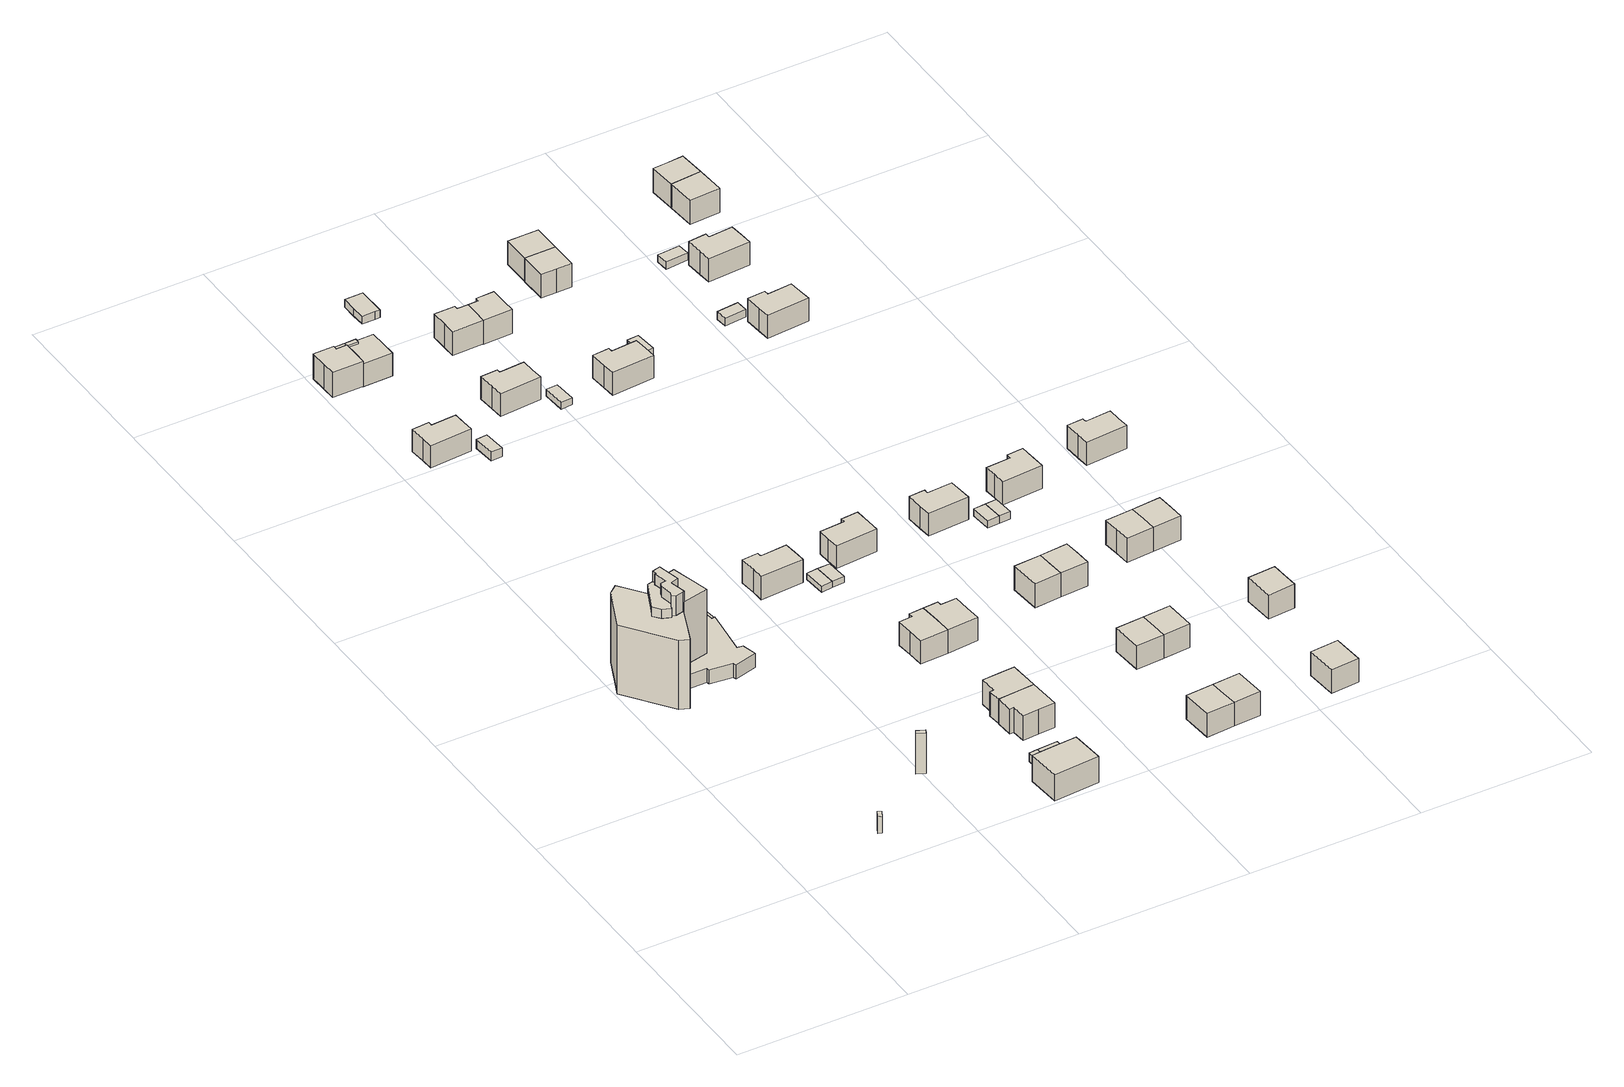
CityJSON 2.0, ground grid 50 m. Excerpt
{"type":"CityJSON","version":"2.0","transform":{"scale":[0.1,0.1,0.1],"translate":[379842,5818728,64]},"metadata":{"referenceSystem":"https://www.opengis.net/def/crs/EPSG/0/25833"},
"CityObjects":{
"building1":{"type":"Building","attributes":{"Gemeindeschluessel":"11000004","BezugspunktDach":"2200","function":"51009_1610","measuredHeight":5.32,"storeysAboveGround":0},"address":[{"country":"Germany","locality":"Berlin"}],"geometry":[{"type":"Solid","lod":"1","boundaries":[[[[0,1,2,3]],[[4,5,6,7]],[[4,7,3,2]],[[5,4,2,1]],[[6,5,1,0]],[[7,6,0,3]]]]}]},
"building2":{"type":"Building","attributes":{"Gemeindeschluessel":"11000004","function":"31001_1010"},"address":[{"country":"Germany","locality":"Berlin","thoroughfareNumber":"131","thoroughfareName":"Heerstraße"}],"children":["building2-1","building2-2","building2-3","building2-4","building2-5"]},
"building2-1":{"type":"BuildingPart","attributes":{"BezugspunktDach":"2200","measuredHeight":4.4,"storeysAboveGround":0},"parents":["building2"],"geometry":[{"type":"MultiSurface","lod":"1","boundaries":[[[8,9,10,11,12,13,14,15,16,17,18,19,20,21,22,23,24,25,26,27,28,29,30,31,32,33]],[[34,35,36,37,38,39,40,41,42,43,44,45,46,47,48,49,50,51,52,53,54,55,56,57,58,59]],[[34,59,33,32]],[[35,34,32,31]],[[36,35,31,30]],[[37,36,30,29]],[[38,37,29,28]],[[39,38,28,27]],[[40,39,27,26]],[[41,40,26,25]],[[42,41,25,24]],[[43,42,24,23]],[[44,43,23,22]],[[45,44,22,21]],[[46,45,21,20]],[[47,46,20,19]],[[48,47,19,18]],[[49,48,18,17]],[[50,49,17,16]],[[51,50,16,15]],[[52,51,52,14]],[[53,52,14,60,61]],[[54,53,61,62,12]],[[55,54,63,62,64,11]],[[56,55,64,65]],[[57,56,10,65,66,9]],[[58,57,67,68,8]],[[15,14,52,51]],[[61,60,14,13]],[[13,12,62,61]],[[12,11,64,62,63]],[[65,64,11,10]],[[9,66,65,10]],[[9,8,68,67]],[[59,58,8,33]]]}]},
"building2-2":{"type":"BuildingPart","attributes":{"BezugspunktDach":"2200","measuredHeight":21.75,"storeysAboveGround":0},"parents":["building2"],"geometry":[{"type":"MultiSurface","lod":"1","boundaries":[[[69,70,71,72,73,74,75,76,77,78,79,80,81,82]],[[83,84,59,58,85,86,87,88,89,52,51,90,91,92]],[[83,92,82,81]],[[84,83,81,80]],[[59,84,80,79]],[[58,8,33,59,79,78]],[[85,58,68,93]],[[86,85,94,93,95,96]],[[87,86,95,97,98]],[[88,87,97,99]],[[89,88,74,100,101,102]],[[52,89,103,101,60]],[[51,15,14,52,72,71]],[[90,51,71,70]],[[91,90,70,69]],[[92,91,69,82]],[[59,33,8,58]],[[93,68,78,77]],[[96,95,93,94,77,76]],[[98,97,95,76,75]],[[99,97,75,74]],[[102,101,100,74,73]],[[60,101,103,73,72]],[[52,14,15,51]]]}]},
"building2-3":{"type":"BuildingPart","attributes":{"BezugspunktDach":"2200","measuredHeight":24.49,"storeysAboveGround":0},"parents":["building2"],"geometry":[{"type":"MultiSurface","lod":"1","boundaries":[[[104,105,106,107,108,109]],[[110,65,64,62,61,111]],[[65,110,108,110,65,107]],[[11,10,65,107,106]],[[62,12,11,106,105]],[[61,13,12,62,105,104]],[[111,61,104,61,111,109]],[[110,111,109,108]],[[64,65,10,11]],[[64,11,12,62]],[[62,12,13,61]]]}]},
"building2-4":{"type":"BuildingPart","attributes":{"BezugspunktDach":"2200","measuredHeight":27.81,"storeysAboveGround":0},"parents":["building2"],"geometry":[{"type":"MultiSurface","lod":"1","boundaries":[[[112,113,114,115,116,117,118,119,120,121,122,123,124,125]],[[126,127,128,129,66,65,110,111,61,60,101,100,130,131]],[[132,133,125,124]],[[134,132,135,124,123]],[[136,134,123,122]],[[137,138,136,122,121]],[[65,10,9,120,119]],[[108,107,65,119,118]],[[109,108,118,117]],[[104,109,111,117,116]],[[14,13,116,115]],[[139,73,72,115,114]],[[100,74,73,101,114,113]],[[140,141,142,113,112]],[[133,141,112,125]],[[126,131,133,132]],[[127,126,135,132,134]],[[128,127,134,136]],[[129,128,143,136,138,137]],[[129,138,144,66]],[[66,9,10,65]],[[110,65,107,108]],[[111,110,145,108,109]],[[61,111,109,104]],[[60,61,13,14]],[[101,60,72,73,139]],[[101,73,74,100]],[[130,100,142,141,140]],[[131,130,141,133]]]}]},
"building2-5":{"type":"BuildingPart","attributes":{"BezugspunktDach":"2200","measuredHeight":24.61,"storeysAboveGround":0},"parents":["building2"],"geometry":[{"type":"MultiSurface","lod":"1","boundaries":[[[146,147,142,141,133,132,134,136,138,144,148,149]],[[68,67,150,151,152,153,154,155,99,97,95,93]],[[68,78,77,93,149,148]],[[9,8,68,148,144]],[[150,67,144,66,129]],[[151,150,129,128,136]],[[152,151,156,128,127]],[[153,152,134,127,126]],[[154,153,126,131]],[[155,154,131,130]],[[99,155,130,100]],[[75,74,142,147]],[[76,75,147,146]],[[93,77,76,146,149]],[[93,77,78,68]],[[157,67,68,8,9]],[[129,66,144,138]],[[158,138,136,128,129]],[[127,128,156,136,134]],[[126,127,134,132]],[[131,126,159,132,133]],[[130,131,133,141]],[[100,130,141,142]],[[97,99,74,75]],[[95,97,75,76]],[[95,76,77,93]]]}]},
"building3":{"type":"Building","attributes":{"Gemeindeschluessel":"11000004","BezugspunktDach":"2200","function":"51009_1610","measuredHeight":3.01,"storeysAboveGround":0},"address":[{"country":"Germany","locality":"Berlin"}],"geometry":[{"type":"Solid","lod":"1","boundaries":[[[[160,161,162,163]],[[164,165,166,167]],[[164,167,163,162]],[[165,164,162,161]],[[166,165,161,160]],[[167,166,160,163]]]]}]},
"building4":{"type":"Building","attributes":{"Gemeindeschluessel":"11000004","BezugspunktDach":"2200","function":"51009_1610","measuredHeight":12.82,"storeysAboveGround":0},"address":[{"country":"Germany","locality":"Berlin"}],"geometry":[{"type":"Solid","lod":"1","boundaries":[[[[168,169,170,171]],[[172,173,174,175]],[[172,175,171,170]],[[173,172,170,169]],[[174,173,169,168]],[[175,174,168,171]]]]}]},
"building5":{"type":"Building","attributes":{"Gemeindeschluessel":"11000004","BezugspunktDach":"2200","function":"51009_1610","measuredHeight":4.07,"storeysAboveGround":0},"address":[{"country":"Germany","locality":"Berlin"}],"geometry":[{"type":"Solid","lod":"1","boundaries":[[[[176,177,178,179]],[[180,181,182,183]],[[180,183,179,178]],[[181,180,178,177]],[[182,181,177,176]],[[183,182,176,179]]]]}]},
"building6":{"type":"Building","attributes":{"Gemeindeschluessel":"11000004","BezugspunktDach":"2200","function":"31001_1010","measuredHeight":8.5,"storeysAboveGround":2},"address":[{"country":"Germany","locality":"Berlin","thoroughfareNumber":"126","thoroughfareName":"Heerstraße"}],"geometry":[{"type":"Solid","lod":"1","boundaries":[[[[184,185,186,187,188,189,190,191]],[[192,193,194,195,196,197,198,199]],[[192,199,191,190]],[[193,192,190,189]],[[194,193,189,188]],[[195,194,188,187]],[[196,195,187,186]],[[197,196,186,185]],[[198,197,185,184]],[[199,198,184,191]]]]}]},
"building7":{"type":"Building","attributes":{"Gemeindeschluessel":"11000004","BezugspunktDach":"2200","function":"31001_1010","measuredHeight":9.3,"storeysAboveGround":2},"address":[{"country":"Germany","locality":"Berlin","thoroughfareNumber":"13","thoroughfareName":"Brontëweg"}],"geometry":[{"type":"Solid","lod":"1","boundaries":[[[[200,201,202,203,204,205,206,207]],[[208,209,210,211,212,213,214,215]],[[208,215,207,206]],[[209,208,206,205]],[[210,209,205,204]],[[211,210,204,203]],[[212,211,203,202]],[[213,212,202,201]],[[214,213,201,200]],[[215,214,200,207]]]]}]},
"building8":{"type":"Building","attributes":{"Gemeindeschluessel":"11000004","BezugspunktDach":"2200","function":"31001_1010","measuredHeight":9.38,"storeysAboveGround":2},"address":[{"country":"Germany","locality":"Berlin","thoroughfareNumber":"36","thoroughfareName":"Kiplingweg"}],"geometry":[{"type":"Solid","lod":"1","boundaries":[[[[216,217,218,219,220,221,222]],[[223,224,225,226,227,228,229]],[[223,229,222,221]],[[224,223,221,220]],[[225,224,220,219]],[[226,225,219,218]],[[227,226,218,217]],[[228,227,217,216]],[[229,228,216,222]]]]}]},
"building9":{"type":"Building","attributes":{"Gemeindeschluessel":"11000004","BezugspunktDach":"2200","function":"31001_2143","measuredHeight":2.7,"storeysAboveGround":1},"address":[{"country":"Germany","locality":"Berlin","thoroughfareNumber":"36 (1)","thoroughfareName":"Kiplingweg"}],"geometry":[{"type":"Solid","lod":"1","boundaries":[[[[230,231,232,233]],[[234,235,236,237]],[[234,237,233,232]],[[235,234,232,231]],[[236,235,231,230]],[[237,236,230,233]]]]}]},
"building10":{"type":"Building","attributes":{"Gemeindeschluessel":"11000004","BezugspunktDach":"2200","function":"51009_1610","measuredHeight":7.36,"storeysAboveGround":0},"address":[{"country":"Germany","locality":"Berlin"}],"geometry":[{"type":"Solid","lod":"1","boundaries":[[[[238,239,240,241]],[[242,243,244,245]],[[242,245,241,240]],[[243,242,240,239]],[[244,243,239,238]],[[245,244,238,241]]]]}]},
"building11":{"type":"Building","attributes":{"Gemeindeschluessel":"11000004","BezugspunktDach":"2200","function":"31001_2463","measuredHeight":2.72,"storeysAboveGround":1},"address":[{"country":"Germany","locality":"Berlin","thoroughfareNumber":"126 (1)","thoroughfareName":"Heerstraße"}],"geometry":[{"type":"Solid","lod":"1","boundaries":[[[[246,247,248,249]],[[250,251,252,253]],[[250,253,249,248]],[[251,250,248,247]],[[252,251,247,246]],[[253,252,246,249]]]]}]},
"building12":{"type":"Building","attributes":{"Gemeindeschluessel":"11000004","BezugspunktDach":"2200","function":"51009_1610","measuredHeight":7.3,"storeysAboveGround":0},"address":[{"country":"Germany","locality":"Berlin"}],"geometry":[{"type":"Solid","lod":"1","boundaries":[[[[239,254,255,240]],[[256,257,243,242]],[[256,242,240,255]],[[257,256,255,254]],[[243,257,254,239]],[[242,243,239,240]]]]}]},
"building13":{"type":"Building","attributes":{"Gemeindeschluessel":"11000004","BezugspunktDach":"2200","function":"51009_1611","measuredHeight":2.7,"storeysAboveGround":0},"address":[{"country":"Germany","locality":"Berlin"}],"geometry":[{"type":"Solid","lod":"1","boundaries":[[[[231,258,259,232]],[[260,261,235,234]],[[260,234,232,259]],[[261,260,259,258]],[[235,261,258,231]],[[234,235,231,232]]]]}]},
"building14":{"type":"Building","attributes":{"Gemeindeschluessel":"11000004","BezugspunktDach":"2200","function":"31001_1010","measuredHeight":7.24,"storeysAboveGround":2},"address":[{"country":"Germany","locality":"Berlin","thoroughfareNumber":"11","thoroughfareName":"Brontëweg"}],"geometry":[{"type":"Solid","lod":"1","boundaries":[[[[262,263,264,265,266,267]],[[268,269,270,271,272,273]],[[268,273,267,266]],[[269,268,266,265]],[[270,269,265,264]],[[271,270,264,263]],[[272,271,263,262]],[[273,272,262,267]]]]}]},
"building15":{"type":"Building","attributes":{"Gemeindeschluessel":"11000004","BezugspunktDach":"2200","function":"31001_1010","measuredHeight":9.81,"storeysAboveGround":2},"address":[{"country":"Germany","locality":"Berlin","thoroughfareNumber":"34","thoroughfareName":"Kiplingweg"}],"geometry":[{"type":"Solid","lod":"1","boundaries":[[[[274,275,276,277,278,279,280,281]],[[282,283,284,285,286,287,288,289]],[[282,289,281,280]],[[283,282,280,279]],[[284,283,279,278]],[[285,284,278,277]],[[286,285,277,276]],[[287,286,276,275]],[[288,287,275,274]],[[289,288,274,281]]]]}]},
"building16":{"type":"Building","attributes":{"Gemeindeschluessel":"11000004","BezugspunktDach":"2200","function":"31001_1010","measuredHeight":9.37,"storeysAboveGround":2},"address":[{"country":"Germany","locality":"Berlin","thoroughfareNumber":"129","thoroughfareName":"Heerstraße"}],"geometry":[{"type":"Solid","lod":"1","boundaries":[[[[290,291,292,293,294,295,296,297]],[[298,299,300,301,302,303,304,305]],[[298,305,297,296]],[[299,298,296,295]],[[300,299,295,294]],[[301,300,294,293]],[[302,301,293,292]],[[303,302,292,291]],[[304,303,291,290]],[[305,304,290,297]]]]}]},
"building17":{"type":"Building","attributes":{"Gemeindeschluessel":"11000004","BezugspunktDach":"2200","function":"31001_1010","measuredHeight":9.72,"storeysAboveGround":2},"address":[{"country":"Germany","locality":"Berlin","thoroughfareNumber":"32","thoroughfareName":"Kiplingweg"}],"geometry":[{"type":"Solid","lod":"1","boundaries":[[[[281,280,279,306,307,308,309,310]],[[311,312,313,314,315,316,317,318]],[[311,318,310,309]],[[312,311,309,308]],[[313,312,308,307]],[[314,313,307,306]],[[315,314,306,279]],[[316,315,279,280]],[[317,316,280,281]],[[318,317,281,310]]]]}]},
"building18":{"type":"Building","attributes":{"Gemeindeschluessel":"11000004","BezugspunktDach":"2200","function":"31001_1010","measuredHeight":9.51,"storeysAboveGround":2},"address":[{"country":"Germany","locality":"Berlin","thoroughfareNumber":"30","thoroughfareName":"Kiplingweg"}],"geometry":[{"type":"Solid","lod":"1","boundaries":[[[[319,320,321,322,323,324,325,326]],[[327,328,329,330,331,332,333,334]],[[327,334,326,325]],[[328,327,325,324]],[[329,328,324,323]],[[330,329,323,322]],[[331,330,322,321]],[[332,331,321,320]],[[333,332,320,319]],[[334,333,319,326]]]]}]},
"building19":{"type":"Building","attributes":{"Gemeindeschluessel":"11000004","BezugspunktDach":"2200","function":"31001_2463","measuredHeight":1.9,"storeysAboveGround":1},"address":[{"country":"Germany","locality":"Berlin","thoroughfareNumber":"129 (1)","thoroughfareName":"Heerstraße"}],"geometry":[{"type":"Solid","lod":"1","boundaries":[[[[335,336,337,338]],[[339,340,341,342]],[[339,342,338,337]],[[340,339,337,336]],[[341,340,336,335]],[[342,341,335,338]]]]}]},
"building20":{"type":"Building","attributes":{"Gemeindeschluessel":"11000004","BezugspunktDach":"2200","function":"31001_2463","measuredHeight":1.89,"storeysAboveGround":1},"address":[{"country":"Germany","locality":"Berlin","thoroughfareNumber":"127 (1)","thoroughfareName":"Heerstraße"}],"geometry":[{"type":"Solid","lod":"1","boundaries":[[[[336,343,344,337]],[[345,346,340,339]],[[345,339,337,344]],[[346,345,344,343]],[[340,346,343,336]],[[339,340,336,337]]]]}]},
"building21":{"type":"Building","attributes":{"Gemeindeschluessel":"11000004","BezugspunktDach":"2200","function":"31001_1010","measuredHeight":8.35,"storeysAboveGround":2},"address":[{"country":"Germany","locality":"Berlin","thoroughfareNumber":"124","thoroughfareName":"Heerstraße"}],"geometry":[{"type":"Solid","lod":"1","boundaries":[[[[347,348,349,350,351,352,353,354]],[[355,356,357,358,359,360,361,362]],[[355,362,354,353]],[[356,355,353,352]],[[357,356,352,351]],[[358,357,351,350]],[[359,358,350,349]],[[360,359,349,348]],[[361,360,348,347]],[[362,361,347,354]]]]}]},
"building22":{"type":"Building","attributes":{"Gemeindeschluessel":"11000004","BezugspunktDach":"2200","function":"31001_2460","measuredHeight":2.33,"storeysAboveGround":1},"address":[{"country":"Germany","locality":"Berlin","thoroughfareNumber":"51 (1)","thoroughfareName":"Dickensweg"}],"geometry":[{"type":"Solid","lod":"1","boundaries":[[[[363,364,365,366,367,368]],[[369,370,371,372,373,374]],[[369,374,368,367]],[[370,369,367,366]],[[371,370,366,365]],[[372,371,365,364]],[[373,372,364,363]],[[374,373,363,368]]]]}]},
"building23":{"type":"Building","attributes":{"Gemeindeschluessel":"11000004","BezugspunktDach":"2200","function":"31001_1010","measuredHeight":9.5,"storeysAboveGround":2},"address":[{"country":"Germany","locality":"Berlin","thoroughfareNumber":"28","thoroughfareName":"Kiplingweg"}],"geometry":[{"type":"Solid","lod":"1","boundaries":[[[[322,321,375,376,377,378,379,323]],[[380,381,382,383,384,331,330,329]],[[380,329,323,379]],[[381,380,379,378]],[[382,381,378,377]],[[383,382,377,376]],[[384,383,376,375]],[[331,384,375,321]],[[330,331,321,322]],[[329,330,322,323]]]]}]},
"building24":{"type":"Building","attributes":{"Gemeindeschluessel":"11000004","BezugspunktDach":"2200","function":"31001_2463","measuredHeight":2.1,"storeysAboveGround":1},"address":[{"country":"Germany","locality":"Berlin","thoroughfareNumber":"124 (1)","thoroughfareName":"Heerstraße"}],"geometry":[{"type":"Solid","lod":"1","boundaries":[[[[385,386,387,388]],[[389,390,391,392]],[[389,392,388,387]],[[390,389,387,386]],[[391,390,386,385]],[[392,391,385,388]]]]}]},
"building25":{"type":"Building","attributes":{"Gemeindeschluessel":"11000004","BezugspunktDach":"2200","function":"31001_1010","measuredHeight":9.33,"storeysAboveGround":2},"address":[{"country":"Germany","locality":"Berlin","thoroughfareNumber":"9","thoroughfareName":"Brontëweg"}],"geometry":[{"type":"Solid","lod":"1","boundaries":[[[[393,394,395,396,397,398,399,400]],[[401,402,403,404,405,406,407,408]],[[401,408,400,399]],[[402,401,399,398]],[[403,402,398,397]],[[404,403,397,396]],[[405,404,396,395]],[[406,405,395,394]],[[407,406,394,393]],[[408,407,393,400]]]]}]},
"building26":{"type":"Building","attributes":{"Gemeindeschluessel":"11000004","BezugspunktDach":"2200","function":"31001_1010","measuredHeight":9.11,"storeysAboveGround":2},"address":[{"country":"Germany","locality":"Berlin","thoroughfareNumber":"127","thoroughfareName":"Heerstraße"}],"geometry":[{"type":"Solid","lod":"1","boundaries":[[[[409,410,411,412,413,414,415,416]],[[417,418,419,420,421,422,423,424]],[[417,424,416,415]],[[418,417,415,414]],[[419,418,414,413]],[[420,419,413,412]],[[421,420,412,411]],[[422,421,411,410]],[[423,422,410,409]],[[424,423,409,416]]]]}]},
"building27":{"type":"Building","attributes":{"Gemeindeschluessel":"11000004","BezugspunktDach":"2200","function":"51009_1610","measuredHeight":6.27,"storeysAboveGround":0},"address":[{"country":"Germany","locality":"Berlin"}],"geometry":[{"type":"Solid","lod":"1","boundaries":[[[[425,426,427,428]],[[429,430,431,432]],[[429,432,428,427]],[[430,429,427,426]],[[431,430,426,425]],[[432,431,425,428]]]]}]},
"building28":{"type":"Building","attributes":{"Gemeindeschluessel":"11000004","BezugspunktDach":"2200","function":"51009_1610","measuredHeight":6.27,"storeysAboveGround":0},"address":[{"country":"Germany","locality":"Berlin"}],"geometry":[{"type":"Solid","lod":"1","boundaries":[[[[433,434,427,426]],[[429,435,436,430]],[[429,430,426,427]],[[435,429,427,434]],[[436,435,434,433]],[[430,436,433,426]]]]}]},
"building29":{"type":"Building","attributes":{"Gemeindeschluessel":"11000004","BezugspunktDach":"2200","function":"31001_1010","measuredHeight":9.4,"storeysAboveGround":2},"address":[{"country":"Germany","locality":"Berlin","thoroughfareNumber":"7","thoroughfareName":"Brontëweg"}],"geometry":[{"type":"Solid","lod":"1","boundaries":[[[[437,438,439,440,441,397,396,395]],[[442,443,444,445,446,447,448,449]],[[442,449,395,396]],[[443,442,396,397]],[[444,443,397,441]],[[445,444,441,440]],[[446,445,440,439]],[[447,446,439,438]],[[448,447,438,437]],[[449,448,437,395]]]]}]},
"building30":{"type":"Building","attributes":{"Gemeindeschluessel":"11000004","BezugspunktDach":"2200","function":"31001_1010","measuredHeight":9,"storeysAboveGround":2},"address":[{"country":"Germany","locality":"Berlin","thoroughfareNumber":"54","thoroughfareName":"Kranzallee"}],"geometry":[{"type":"Solid","lod":"1","boundaries":[[[[450,451,452,453,454]],[[455,456,457,458,459]],[[455,459,454,453]],[[456,455,453,452]],[[457,456,452,451]],[[458,457,451,450]],[[459,458,450,454]]]]}]},
"building31":{"type":"Building","attributes":{"Gemeindeschluessel":"11000004","BezugspunktDach":"2200","function":"31001_1010","measuredHeight":9.35,"storeysAboveGround":2},"address":[{"country":"Germany","locality":"Berlin","thoroughfareNumber":"122","thoroughfareName":"Heerstraße"}],"geometry":[{"type":"Solid","lod":"1","boundaries":[[[[460,461,462,463,464,465,466,467]],[[468,469,470,471,472,473,474,475]],[[468,475,467,466]],[[469,468,466,465]],[[470,469,465,464]],[[471,470,464,463]],[[472,471,463,462]],[[473,472,462,461]],[[474,473,461,460]],[[475,474,460,467]]]]}]},
"building32":{"type":"Building","attributes":{"Gemeindeschluessel":"11000004","BezugspunktDach":"2200","function":"31001_1010","measuredHeight":9.07,"storeysAboveGround":2},"address":[{"country":"Germany","locality":"Berlin","thoroughfareNumber":"52","thoroughfareName":"Kranzallee"}],"geometry":[{"type":"Solid","lod":"1","boundaries":[[[[451,476,477,453]],[[478,479,457,455]],[[478,455,453,477]],[[479,478,477,476]],[[457,479,476,451]],[[455,457,451,453]]]]}]},
"building33":{"type":"Building","attributes":{"Gemeindeschluessel":"11000004","BezugspunktDach":"2200","function":"31001_1010","measuredHeight":9.05,"storeysAboveGround":2},"address":[{"country":"Germany","locality":"Berlin","thoroughfareNumber":"27","thoroughfareName":"Kiplingweg"}],"geometry":[{"type":"Solid","lod":"1","boundaries":[[[[480,481,482,483,484]],[[485,486,487,488,489]],[[485,489,484,483]],[[486,485,483,482]],[[487,486,482,481]],[[488,487,481,480]],[[489,488,480,484]]]]}]},
"building34":{"type":"Building","attributes":{"Gemeindeschluessel":"11000004","BezugspunktDach":"2200","function":"31001_1010","measuredHeight":8.96,"storeysAboveGround":2},"address":[{"country":"Germany","locality":"Berlin","thoroughfareNumber":"26","thoroughfareName":"Kiplingweg"}],"geometry":[{"type":"Solid","lod":"1","boundaries":[[[[490,491,492,493,494]],[[495,496,497,498,499]],[[495,499,494,493]],[[496,495,493,492]],[[497,496,492,491]],[[498,497,491,490]],[[499,498,490,494]]]]}]},
"building35":{"type":"Building","attributes":{"Gemeindeschluessel":"11000004","BezugspunktDach":"2200","function":"31001_2463","measuredHeight":2.78,"storeysAboveGround":1},"address":[{"country":"Germany","locality":"Berlin","thoroughfareNumber":"122 (1)","thoroughfareName":"Heerstraße"}],"geometry":[{"type":"Solid","lod":"1","boundaries":[[[[500,501,502,503]],[[504,505,506,507]],[[504,507,503,502]],[[505,504,502,501]],[[506,505,501,500]],[[507,506,500,503]]]]}]},
"building36":{"type":"Building","attributes":{"Gemeindeschluessel":"11000004","BezugspunktDach":"2200","function":"31001_1010","measuredHeight":9.28,"storeysAboveGround":2},"address":[{"country":"Germany","locality":"Berlin","thoroughfareNumber":"125","thoroughfareName":"Heerstraße"}],"geometry":[{"type":"Solid","lod":"1","boundaries":[[[[508,509,510,511,512,513,514,515]],[[516,517,518,519,520,521,522,523]],[[516,523,515,514]],[[517,516,514,513]],[[518,517,513,512]],[[519,518,512,511]],[[520,519,511,510]],[[521,520,510,509]],[[522,521,509,508]],[[523,522,508,515]]]]}]},
"building37":{"type":"Building","attributes":{"Gemeindeschluessel":"11000004","BezugspunktDach":"2200","function":"31001_1010","measuredHeight":9.03,"storeysAboveGround":2},"address":[{"country":"Germany","locality":"Berlin","thoroughfareNumber":"25","thoroughfareName":"Kiplingweg"}],"geometry":[{"type":"Solid","lod":"1","boundaries":[[[[482,481,524,525,526,483]],[[527,528,529,487,486,485]],[[527,485,483,526]],[[528,527,526,525]],[[529,528,525,524]],[[487,529,524,481]],[[486,487,481,482]],[[485,486,482,483]]]]}]},
"building38":{"type":"Building","attributes":{"Gemeindeschluessel":"11000004","BezugspunktDach":"2200","function":"31001_1010","measuredHeight":8.96,"storeysAboveGround":2},"address":[{"country":"Germany","locality":"Berlin","thoroughfareNumber":"24","thoroughfareName":"Kiplingweg"}],"geometry":[{"type":"Solid","lod":"1","boundaries":[[[[491,530,531,532,493]],[[533,534,535,497,495]],[[533,495,493,532]],[[534,533,532,531]],[[535,534,531,530]],[[497,535,530,491]],[[495,497,491,493]]]]}]},
"building39":{"type":"Building","attributes":{"Gemeindeschluessel":"11000004","BezugspunktDach":"2200","function":"31001_1010","measuredHeight":8.95,"storeysAboveGround":2},"address":[{"country":"Germany","locality":"Berlin","thoroughfareNumber":"5","thoroughfareName":"Brontëweg"}],"geometry":[{"type":"Solid","lod":"1","boundaries":[[[[536,537,538,539,540,541]],[[542,543,544,545,546,547]],[[542,547,541,540]],[[543,542,540,539]],[[544,543,539,538]],[[545,544,538,537]],[[546,545,537,536]],[[547,546,536,541]]]]}]},
"building40":{"type":"Building","attributes":{"Gemeindeschluessel":"11000004","BezugspunktDach":"2200","function":"31001_1010","measuredHeight":8.83,"storeysAboveGround":2},"address":[{"country":"Germany","locality":"Berlin","thoroughfareNumber":"3","thoroughfareName":"Brontëweg"}],"geometry":[{"type":"Solid","lod":"1","boundaries":[[[[541,539,548,549,550]],[[551,552,553,554,555]],[[551,555,550,549]],[[552,551,549,548]],[[553,552,548,539]],[[554,553,539,541]],[[555,554,541,550]]]]}]},
"building41":{"type":"Building","attributes":{"Gemeindeschluessel":"11000004","BezugspunktDach":"2200","function":"31001_2463","measuredHeight":2.35,"storeysAboveGround":1},"address":[{"country":"Germany","locality":"Berlin","thoroughfareNumber":"125 (1)","thoroughfareName":"Heerstraße"}],"geometry":[{"type":"Solid","lod":"1","boundaries":[[[[556,557,558,559]],[[560,561,562,563]],[[560,563,559,558]],[[561,560,558,557]],[[562,561,557,556]],[[563,562,556,559]]]]}]},
"building42":{"type":"Building","attributes":{"Gemeindeschluessel":"11000004","BezugspunktDach":"2200","function":"31001_2463","measuredHeight":2.34,"storeysAboveGround":1},"address":[{"country":"Germany","locality":"Berlin","thoroughfareNumber":"123 (1)","thoroughfareName":"Heerstraße"}],"geometry":[{"type":"Solid","lod":"1","boundaries":[[[[557,564,565,558]],[[566,567,561,560]],[[566,560,558,565]],[[567,566,565,564]],[[561,567,564,557]],[[560,561,557,558]]]]}]},
"building43":{"type":"Building","attributes":{"Gemeindeschluessel":"11000004","BezugspunktDach":"2200","function":"31001_1010","measuredHeight":8.87,"storeysAboveGround":2},"address":[{"country":"Germany","locality":"Berlin","thoroughfareNumber":"50","thoroughfareName":"Kranzallee"}],"geometry":[{"type":"Solid","lod":"1","boundaries":[[[[568,569,570,571]],[[572,573,574,575]],[[572,575,571,570]],[[573,572,570,569]],[[574,573,569,568]],[[575,574,568,571]]]]}]},
"building44":{"type":"Building","attributes":{"Gemeindeschluessel":"11000004","BezugspunktDach":"2200","function":"31001_1010","measuredHeight":9.32,"storeysAboveGround":2},"address":[{"country":"Germany","locality":"Berlin","thoroughfareNumber":"123","thoroughfareName":"Heerstraße"}],"geometry":[{"type":"Solid","lod":"1","boundaries":[[[[576,577,578,579,580,581,582,583]],[[584,585,586,587,588,589,590,591]],[[584,591,583,582]],[[585,584,582,581]],[[586,585,581,580]],[[587,586,580,579]],[[588,587,579,578]],[[589,588,578,577]],[[590,589,577,576]],[[591,590,576,583]]]]}]},
"building45":{"type":"Building","attributes":{"Gemeindeschluessel":"11000004","BezugspunktDach":"2200","function":"31001_1010","measuredHeight":9.07,"storeysAboveGround":2},"address":[{"country":"Germany","locality":"Berlin","thoroughfareNumber":"22","thoroughfareName":"Kiplingweg"}],"geometry":[{"type":"Solid","lod":"1","boundaries":[[[[592,593,594,595,596,597]],[[598,599,600,601,602,603]],[[598,603,597,596]],[[599,598,596,595]],[[600,599,595,594]],[[601,600,594,593]],[[602,601,593,592]],[[603,602,592,597]]]]}]},
"building46":{"type":"Building","attributes":{"Gemeindeschluessel":"11000004","BezugspunktDach":"2200","function":"31001_2463","measuredHeight":2.41,"storeysAboveGround":1},"address":[{"country":"Germany","locality":"Berlin","thoroughfareNumber":"1 (1)","thoroughfareName":"Passenheimer Straße"}],"geometry":[{"type":"Solid","lod":"1","boundaries":[[[[604,605,606,607]],[[608,609,610,611]],[[608,611,607,606]],[[609,608,606,605]],[[610,609,605,604]],[[611,610,604,607]]]]}]},
"building47":{"type":"Building","attributes":{"Gemeindeschluessel":"11000004","BezugspunktDach":"2200","function":"31001_1010","measuredHeight":9.05,"storeysAboveGround":2},"address":[{"country":"Germany","locality":"Berlin","thoroughfareNumber":"21","thoroughfareName":"Kiplingweg"}],"geometry":[{"type":"Solid","lod":"1","boundaries":[[[[612,613,614,615,616]],[[617,618,619,620,621]],[[617,621,616,615]],[[618,617,615,614]],[[619,618,614,613]],[[620,619,613,612]],[[621,620,612,616]]]]}]},
"building48":{"type":"Building","attributes":{"Gemeindeschluessel":"11000004","BezugspunktDach":"2200","function":"31001_1010","measuredHeight":9.04,"storeysAboveGround":2},"address":[{"country":"Germany","locality":"Berlin","thoroughfareNumber":"20","thoroughfareName":"Kiplingweg"}],"geometry":[{"type":"Solid","lod":"1","boundaries":[[[[595,594,622,623,624,596]],[[625,626,627,600,599,598]],[[625,598,596,624]],[[626,625,624,623]],[[627,626,623,622]],[[600,627,622,594]],[[599,600,594,595]],[[598,599,595,596]]]]}]},
"building49":{"type":"Building","attributes":{"Gemeindeschluessel":"11000004","BezugspunktDach":"2200","function":"31001_1010","measuredHeight":9.14,"storeysAboveGround":2},"address":[{"country":"Germany","locality":"Berlin","thoroughfareNumber":"1","thoroughfareName":"Passenheimer Straße"}],"geometry":[{"type":"Solid","lod":"1","boundaries":[[[[628,629,630,631,632,633,634,635]],[[636,637,638,639,640,641,642,643]],[[636,643,635,634]],[[637,636,634,633]],[[638,637,633,632]],[[639,638,632,631]],[[640,639,631,630]],[[641,640,630,629]],[[642,641,629,628]],[[643,642,628,635]]]]}]},
"building50":{"type":"Building","attributes":{"Gemeindeschluessel":"11000004","BezugspunktDach":"2200","function":"31001_2463","measuredHeight":2.29,"storeysAboveGround":1},"address":[{"country":"Germany","locality":"Berlin","thoroughfareNumber":"3 (1)","thoroughfareName":"Passenheimer Straße"}],"geometry":[{"type":"Solid","lod":"1","boundaries":[[[[644,645,646,647]],[[648,649,650,651]],[[648,651,647,646]],[[649,648,646,645]],[[650,649,645,644]],[[651,650,644,647]]]]}]},
"building51":{"type":"Building","attributes":{"Gemeindeschluessel":"11000004","BezugspunktDach":"2200","function":"31001_1010","measuredHeight":8.97,"storeysAboveGround":2},"address":[{"country":"Germany","locality":"Berlin","thoroughfareNumber":"3","thoroughfareName":"Passenheimer Straße"}],"geometry":[{"type":"Solid","lod":"1","boundaries":[[[[652,653,654,655,656,657,658,659]],[[660,661,662,663,664,665,666,667]],[[660,667,659,658]],[[661,660,658,657]],[[662,661,657,656]],[[663,662,656,655]],[[664,663,655,654]],[[665,664,654,653]],[[666,665,653,652]],[[667,666,652,659]]]]}]},
"building52":{"type":"Building","attributes":{"Gemeindeschluessel":"11000004","BezugspunktDach":"2200","function":"31001_1010","measuredHeight":9.2,"storeysAboveGround":2},"address":[{"country":"Germany","locality":"Berlin","thoroughfareNumber":"121","thoroughfareName":"Heerstraße"}],"geometry":[{"type":"Solid","lod":"1","boundaries":[[[[668,669,670,671,672,673,674,675]],[[676,677,678,679,680,681,682,683]],[[676,683,675,674]],[[677,676,674,673]],[[678,677,673,672]],[[679,678,672,671]],[[680,679,671,670]],[[681,680,670,669]],[[682,681,669,668]],[[683,682,668,675]]]]}]},
"building53":{"type":"Building","attributes":{"Gemeindeschluessel":"11000004","BezugspunktDach":"2200","function":"31001_1010","measuredHeight":9.2,"storeysAboveGround":2},"address":[{"country":"Germany","locality":"Berlin","thoroughfareNumber":"5","thoroughfareName":"Passenheimer Straße"}],"geometry":[{"type":"Solid","lod":"1","boundaries":[[[[684,685,686,687,688]],[[689,690,691,692,693]],[[689,693,688,687]],[[690,689,687,686]],[[691,690,686,685]],[[692,691,685,684]],[[693,692,684,688]]]]}]},
"building54":{"type":"Building","attributes":{"Gemeindeschluessel":"11000004","BezugspunktDach":"2200","function":"31001_1010","measuredHeight":9.15,"storeysAboveGround":2},"address":[{"country":"Germany","locality":"Berlin","thoroughfareNumber":"7","thoroughfareName":"Passenheimer Straße"}],"geometry":[{"type":"Solid","lod":"1","boundaries":[[[[688,686,694,695,696]],[[697,698,690,693,699]],[[697,699,696,695]],[[698,697,695,694]],[[690,698,694,686]],[[693,690,686,688]],[[699,693,688,696]]]]}]}
},
"vertices":[
[286,113,58],[296,131,58],[286,137,58],[276,118,58],[286,137,5],[296,131,5],[286,113,5],[276,118,5],
[138,1027,50],[156,1031,50],[179,1037,50],[227,1048,50],[257,935,50],[181,918,50],[178,917,50],[163,880,50],[225,880,50],[227,872,50],[293,864,50],[296,855,50],[362,873,50],[351,915,50],[334,917,50],[352,1056,50],[342,1054,50],[335,1105,50],[346,1106,50],[343,1174,50],[277,1168,50],[258,1081,50],[200,1067,50],[171,1060,50],[158,1057,50],[131,1037,50],[158,1057,6],[171,1060,6],[200,1067,6],[258,1081,6],[277,1168,6],[343,1174,6],[346,1106,6],[335,1105,6],[342,1054,6],[352,1056,6],[334,917,6],[351,915,6],[362,873,6],[296,855,6],[293,864,6],[227,872,6],[225,880,6],[163,880,6],[178,917,6],[181,918,6],[257,935,6],[227,1048,6],[179,1037,6],[156,1031,6],[138,1027,6],[131,1037,6],[178,917,8],[181,918,8],[257,935,8],[257,935,18],[227,1048,8],[179,1037,8],[156,1031,8],[156,1031,7],[138,1027,7],
[106,819,224],[133,808,224],[163,880,224],[178,917,224],[154,911,224],[142,917,224],[139,910,224],[115,919,224],[99,940,224],[138,1027,224],[131,1037,224],[85,1097,224],[59,1077,224],[6,953,224],[59,1077,6],[85,1097,6],[99,940,6],[115,919,6],[139,910,6],[142,917,6],[154,911,6],[133,808,6],[106,819,6],[6,953,6],[99,940,7],[99,940,177],[115,919,7],[115,919,33],[139,910,7],[139,910,171],[142,917,7],[142,917,8],[154,911,8],[154,911,175],[154,911,131],
[181,918,252],[257,935,252],[227,1048,252],[179,1037,252],[194,972,252],[170,965,252],[194,972,8],[170,965,8],
[148,929,286],[142,917,286],[154,911,286],[178,917,286],[181,918,286],[170,965,286],[194,972,286],[179,1037,286],[156,1031,286],[159,1018,286],[153,1017,286],[162,979,286],[146,976,286],[142,963,286],[146,976,8],[162,979,8],[153,1017,8],[159,1018,8],[148,929,8],[142,963,8],[146,976,253],[142,963,253],[162,979,253],[146,976,139],[153,1017,253],[159,1018,89],[159,1018,253],[154,911,79],[148,929,31],[148,929,253],[142,917,253],[153,1017,77],[156,1031,253],[194,972,200],
[115,919,253],[139,910,253],[138,1027,253],[99,940,253],[159,1018,7],[153,1017,7],[162,979,7],[146,976,7],[142,963,7],[148,929,7],[153,1017,139],[156,1031,21],[159,1018,104],[146,976,69],
[171,1060,38],[200,1067,38],[191,1081,38],[169,1076,38],[191,1081,8],[200,1067,8],[171,1060,8],[169,1076,8],
[509,274,131],[515,285,131],[492,296,131],[486,285,131],[492,296,3],[515,285,3],[509,274,3],[486,285,3],
[342,1054,47],[352,1056,47],[346,1106,47],[335,1105,47],[346,1106,7],[352,1056,7],[342,1054,7],[335,1105,7],
[73,2032,85],[75,1997,85],[199,2006,85],[196,2041,85],[194,2076,85],[120,2071,85],[120,2084,85],[69,2080,85],[120,2084,15],[120,2071,15],[194,2076,15],[196,2041,15],[199,2006,15],[75,1997,15],[73,2032,15],[69,2080,15],
[9,2414,96],[10,2375,96],[100,2376,96],[100,2416,96],[99,2456,96],[68,2455,96],[68,2468,96],[8,2467,96],[68,2468,17],[68,2455,17],[99,2456,17],[100,2416,17],[100,2376,17],[10,2375,17],[9,2414,17],[8,2467,17],
[729,8,87],[864,18,87],[856,118,87],[846,117,87],[786,113,87],[761,111,87],[722,108,87],[761,111,5],[786,113,5],[846,117,5],[856,118,5],[864,18,5],[729,8,5],[722,108,5],
[761,111,34],[786,113,34],[781,183,34],[756,181,34],[781,183,7],[786,113,7],[761,111,7],[756,181,7],
[68,2455,93],[99,2456,93],[99,2468,93],[68,2468,93],[99,2468,19],[99,2456,19],[68,2455,19],[68,2468,19],
[221,1945,43],[254,1947,43],[248,2013,43],[216,2010,43],[248,2013,15],[254,1947,15],[221,1945,15],[216,2010,15],
[133,2456,93],[133,2469,93],[133,2469,19],[133,2456,19],
[846,117,34],[841,187,34],[841,187,7],[846,117,7],
[100,2376,88],[187,2378,88],[185,2470,88],[133,2469,88],[133,2456,88],[99,2456,88],[133,2456,16],[133,2469,16],[185,2470,16],[187,2378,16],[100,2376,16],[99,2456,16],
[768,297,92],[780,298,92],[783,256,92],[831,260,92],[879,263,92],[873,356,92],[825,353,92],[765,348,92],[825,353,14],[873,356,14],[879,263,14],[831,260,14],[783,256,14],[780,298,14],[768,297,14],[765,348,14],
[513,1138,85],[515,1102,85],[642,1111,85],[639,1148,85],[636,1184,85],[557,1178,85],[556,1191,85],[509,1187,85],[556,1191,12],[557,1178,12],[636,1184,12],[639,1148,12],[642,1111,12],[515,1102,12],[513,1138,12],[509,1187,12],
[867,444,92],[819,441,92],[771,438,92],[774,387,92],[762,386,92],[774,387,15],[771,438,15],[819,441,15],[867,444,15],[873,356,15],[825,353,15],[765,348,15],[762,386,15],
[720,711,88],[723,663,88],[805,668,88],[802,717,88],[797,778,88],[755,775,88],[756,762,88],[716,759,88],[756,762,14],[755,775,14],[797,778,14],[802,717,14],[805,668,14],[723,663,14],[720,711,14],[716,759,14],
[661,1051,32],[694,1054,32],[689,1120,32],[656,1117,32],[689,1120,13],[694,1054,13],[661,1051,13],[656,1117,13],
[731,1057,32],[726,1122,32],[726,1122,13],[731,1057,13],
[334,2133,85],[337,2095,85],[460,2104,85],[457,2142,85],[455,2180,85],[381,2175,85],[380,2186,85],[331,2183,85],[380,2186,14],[381,2175,14],[455,2180,14],[457,2142,14],[460,2104,14],[337,2095,14],[334,2133,14],[331,2183,14],
[229,2641,41],[231,2603,41],[269,2603,41],[283,2603,41],[282,2687,41],[228,2686,41],[282,2687,17],[283,2603,17],[269,2603,17],[231,2603,17],[229,2641,17],[228,2686,17],
[897,675,88],[893,723,88],[890,771,88],[843,768,88],[842,781,88],[842,781,14],[843,768,14],[890,771,14],[893,723,14],[897,675,14],
[484,2043,35],[518,2046,35],[513,2113,35],[479,2111,35],[513,2113,14],[518,2046,14],[484,2043,14],[479,2111,14],
[359,2411,92],[360,2373,92],[451,2375,92],[451,2413,92],[451,2451,92],[419,2451,92],[419,2462,92],[358,2461,92],[419,2462,17],[419,2451,17],[451,2451,17],[451,2413,17],[451,2375,17],[360,2373,17],[359,2411,17],[358,2461,17],
[742,1155,83],[745,1119,83],[868,1128,83],[866,1164,83],[862,1214,83],[812,1210,83],[813,1197,83],[740,1192,83],[813,1197,12],[812,1210,12],[862,1214,12],[866,1164,12],[868,1128,12],[745,1119,12],[742,1155,12],[740,1192,12],
[419,2451,82],[451,2451,82],[451,2463,82],[419,2462,82],[451,2463,19],[451,2451,19],[419,2451,19],[419,2462,19],
[482,2452,82],[482,2464,82],[482,2464,19],[482,2452,19],
[537,2377,92],[536,2415,92],[535,2465,92],[482,2464,92],[482,2452,92],[451,2413,16],[451,2451,16],[482,2452,16],[482,2464,16],[535,2465,16],[536,2415,16],[537,2377,16],[451,2375,16],
[1194,40,83],[1276,46,83],[1272,92,83],[1268,138,83],[1187,132,83],[1268,138,8],[1272,92,8],[1276,46,8],[1194,40,8],[1187,132,8],
[623,2066,85],[626,2029,85],[752,2039,85],[749,2077,85],[745,2114,85],[669,2108,85],[668,2121,85],[619,2117,85],[668,2121,13],[669,2108,13],[745,2114,13],[749,2077,13],[752,2039,13],[626,2029,13],[623,2066,13],[619,2117,13],
[1356,51,83],[1349,144,83],[1349,144,8],[1356,51,8],
[1182,369,87],[1264,375,87],[1261,421,87],[1258,466,87],[1175,460,87],[1258,466,13],[1261,421,13],[1264,375,13],[1182,369,13],[1175,460,13],
[1092,722,88],[1171,728,88],[1167,774,88],[1164,819,88],[1085,813,88],[1164,819,13],[1167,774,13],[1171,728,13],[1092,722,13],[1085,813,13],
[762,2111,42],[795,2115,42],[789,2180,42],[756,2177,42],[789,2180,14],[795,2115,14],[762,2111,14],[756,2177,14],
[1012,1156,82],[1015,1119,82],[1136,1128,82],[1133,1165,82],[1130,1201,82],[1056,1196,82],[1055,1209,82],[1008,1206,82],[1055,1209,11],[1056,1196,11],[1130,1201,11],[1133,1165,11],[1136,1128,11],[1015,1119,11],[1012,1156,11],[1008,1206,11],
[1344,381,87],[1341,427,87],[1338,472,87],[1338,472,13],[1341,427,13],[1344,381,13],
[1253,734,88],[1250,780,88],[1246,826,88],[1246,826,13],[1250,780,13],[1253,734,13],
[674,2466,93],[719,2466,93],[764,2467,93],[763,2547,93],[718,2547,93],[673,2546,93],[718,2547,18],[763,2547,18],[764,2467,18],[719,2466,18],[674,2466,18],[673,2546,18],
[762,2630,93],[717,2630,93],[672,2629,93],[717,2630,19],[762,2630,19],[763,2547,19],[673,2546,19],[672,2629,19],
[1159,1071,35],[1194,1074,35],[1189,1135,35],[1154,1133,35],[1189,1135,12],[1194,1074,12],[1159,1071,12],[1154,1133,12],
[1228,1076,35],[1223,1138,35],[1223,1138,12],[1228,1076,12],
[1555,36,85],[1638,42,85],[1631,135,85],[1548,128,85],[1631,135,11],[1638,42,11],[1555,36,11],[1548,128,11],
[1239,1173,84],[1241,1136,84],[1362,1145,84],[1359,1181,84],[1356,1232,84],[1308,1228,84],[1309,1214,84],[1236,1209,84],[1309,1214,11],[1308,1228,11],[1356,1232,11],[1359,1181,11],[1362,1145,11],[1241,1136,11],[1239,1173,11],[1236,1209,11],
[1383,812,91],[1386,765,91],[1467,772,91],[1464,818,91],[1460,864,91],[1379,858,91],[1460,864,15],[1464,818,15],[1467,772,15],[1386,765,15],[1383,812,15],[1379,858,15],
[1016,2133,39],[1080,2139,39],[1077,2174,39],[1013,2168,39],[1077,2174,15],[1080,2139,15],[1016,2133,15],[1013,2168,15],
[1573,379,91],[1653,386,91],[1650,430,91],[1647,475,91],[1566,469,91],[1647,475,16],[1650,430,16],[1653,386,16],[1573,379,16],[1566,469,16],
[1551,778,91],[1548,824,91],[1544,871,91],[1544,871,15],[1548,824,15],[1551,778,15],
[1080,2072,86],[1083,2035,86],[1209,2046,86],[1205,2083,86],[1202,2120,86],[1129,2113,86],[1128,2127,86],[1076,2123,86],[1128,2127,14],[1129,2113,14],[1202,2120,14],[1205,2083,14],[1209,2046,14],[1083,2035,14],[1080,2072,14],[1076,2123,14],
[1006,2409,42],[1072,2415,42],[1069,2451,42],[1003,2446,42],[1069,2451,19],[1072,2415,19],[1006,2409,19],[1003,2446,19],
[1069,2347,91],[1072,2309,91],[1197,2319,91],[1194,2357,91],[1190,2395,91],[1119,2389,91],[1118,2403,91],[1065,2398,91],[1118,2403,18],[1119,2389,18],[1190,2395,18],[1194,2357,18],[1197,2319,18],[1072,2309,18],[1069,2347,18],[1065,2398,18],
[1507,1212,81],[1510,1175,81],[1633,1185,81],[1630,1222,81],[1627,1259,81],[1552,1253,81],[1551,1265,81],[1504,1262,81],[1551,1265,8],[1552,1253,8],[1627,1259,8],[1630,1222,8],[1633,1185,8],[1510,1175,8],[1507,1212,8],[1504,1262,8],
[1152,2537,97],[1242,2544,97],[1236,2629,97],[1191,2625,97],[1146,2621,97],[1191,2625,21],[1236,2629,21],[1242,2544,21],[1152,2537,21],[1146,2621,21],
[1230,2707,97],[1185,2704,97],[1140,2701,97],[1185,2704,21],[1230,2707,21],[1140,2701,21]
]}
